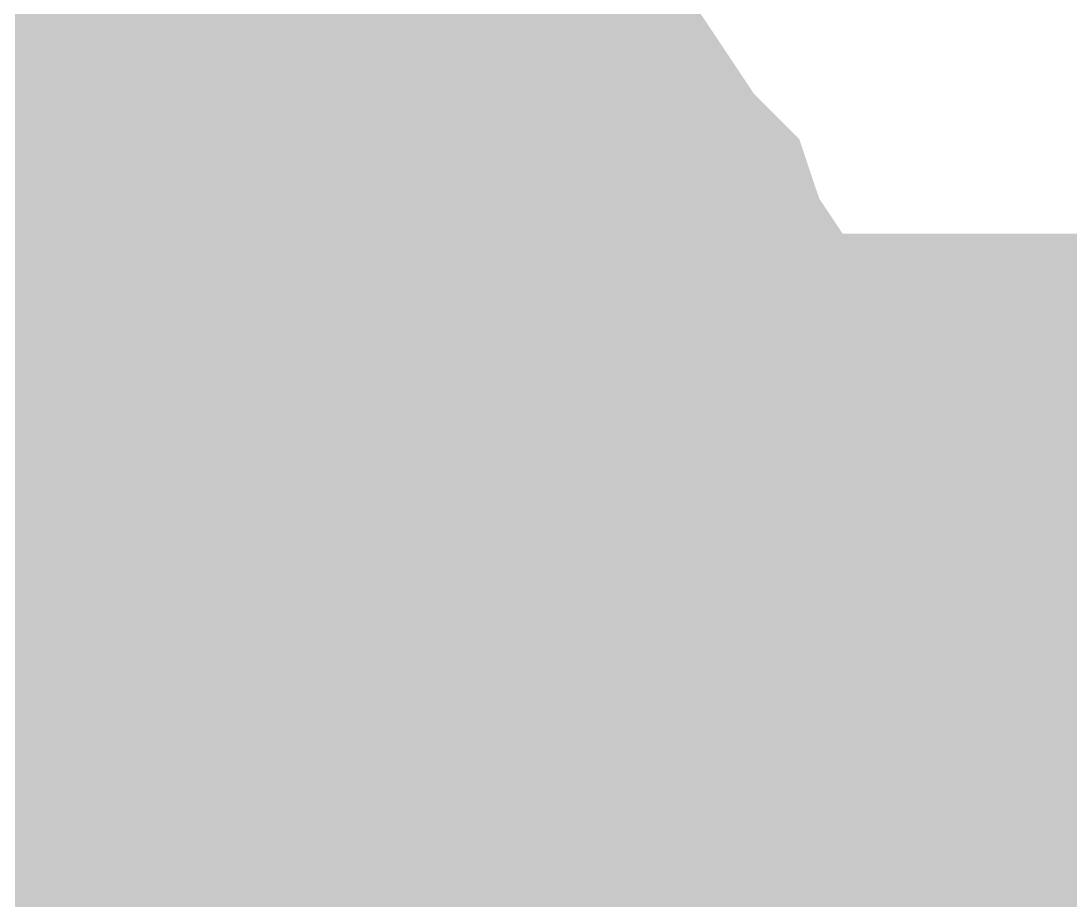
# Model space of a CAD drawing. Header units: inches. Extents: x 0 to 841, y 0 to 594.
# Drawn here: x 132.693 to 133.55, y 557.324 to 558.041 of the extents above; entities that cross this region are included whole.
import ezdxf

# ---------------------------------------------------------------- set-up
doc = ezdxf.new("R2010")
doc.units = ezdxf.units.IN
doc.layers.add('Sheet', color=255, linetype='Continuous')

msp = doc.modelspace()

# ---------------------------------------------------------------- linework, layer by layer
at = {"layer": 'Sheet'}
for points in [[(132.81548, 558.20009, 0.29972, 0.29972, 0), (132.84916, 558.17763, 0.29972, 0.29972, 0), (132.88285, 558.1664, 0.29972, 0.29972, 0), (132.91654, 558.14394, 0.29972, 0.29972, 0), (132.95022, 558.13271, 0.29972, 0.29972, 0), (132.97268, 558.11025, 0.29972, 0.29972, 0), (133.00637, 558.0878, 0.29972, 0.29972, 0), (133.04006, 558.05411, 0.29972, 0.29972, 0), (133.06251, 558.03165, 0.29972, 0.29972, 0), (133.08497, 558.00919, 0.29972, 0.29972, 0), (133.10743, 557.9755, 0.29972, 0.29972, 0), (133.12989, 557.95304, 0.29972, 0.29972, 0), (133.15234, 557.91935, 0.29972, 0.29972, 0), (133.1748, 557.88566, 0.29972, 0.29972, 0), (133.19726, 557.8632, 0.29972, 0.29972, 0), (133.20849, 557.82952, 0.29972, 0.29972, 0), (133.23095, 557.79583, 0.29972, 0.29972, 0), (133.24218, 557.76214, 0.29972, 0.29972, 0), (133.2534, 557.71722, 0.29972, 0.29972, 0), (133.26463, 557.68353, 0.29972, 0.29972, 0), (133.27586, 557.64984, 0.29972, 0.29972, 0), (133.27586, 557.60492, 0.29972, 0.29972, 0), (133.28709, 557.57123, 0.29972, 0.29972, 0), (133.28709, 557.53755, 0.29972, 0.29972, 0), (133.28709, 557.49263, 0.29972, 0.29972, 0)], [(132.81548, 558.20009, 0.29972, 0.29972, 0), (132.84916, 558.17763, 0.29972, 0.29972, 0), (132.88285, 558.1664, 0.29972, 0.29972, 0), (132.91654, 558.14394, 0.29972, 0.29972, 0), (132.95022, 558.13271, 0.29972, 0.29972, 0), (132.97268, 558.11025, 0.29972, 0.29972, 0), (133.00637, 558.0878, 0.29972, 0.29972, 0), (133.04006, 558.05411, 0.29972, 0.29972, 0), (133.06251, 558.03165, 0.29972, 0.29972, 0), (133.08497, 558.00919, 0.29972, 0.29972, 0), (133.10743, 557.9755, 0.29972, 0.29972, 0), (133.12989, 557.95304, 0.29972, 0.29972, 0), (133.15234, 557.91935, 0.29972, 0.29972, 0), (133.1748, 557.88566, 0.29972, 0.29972, 0), (133.19726, 557.8632, 0.29972, 0.29972, 0), (133.20849, 557.82952, 0.29972, 0.29972, 0), (133.23095, 557.79583, 0.29972, 0.29972, 0), (133.24218, 557.76214, 0.29972, 0.29972, 0), (133.2534, 557.71722, 0.29972, 0.29972, 0), (133.26463, 557.68353, 0.29972, 0.29972, 0), (133.27586, 557.64984, 0.29972, 0.29972, 0), (133.27586, 557.60492, 0.29972, 0.29972, 0), (133.28709, 557.57123, 0.29972, 0.29972, 0), (133.28709, 557.53755, 0.29972, 0.29972, 0), (133.28709, 557.49263, 0.29972, 0.29972, 0)], [(132.81548, 558.20009, 0.29972, 0.29972, 0), (132.84916, 558.17763, 0.29972, 0.29972, 0), (132.88285, 558.1664, 0.29972, 0.29972, 0), (132.91654, 558.14394, 0.29972, 0.29972, 0), (132.95022, 558.13271, 0.29972, 0.29972, 0), (132.97268, 558.11025, 0.29972, 0.29972, 0), (133.00637, 558.0878, 0.29972, 0.29972, 0), (133.04006, 558.05411, 0.29972, 0.29972, 0), (133.06251, 558.03165, 0.29972, 0.29972, 0), (133.08497, 558.00919, 0.29972, 0.29972, 0), (133.10743, 557.9755, 0.29972, 0.29972, 0), (133.12989, 557.95304, 0.29972, 0.29972, 0), (133.15234, 557.91935, 0.29972, 0.29972, 0), (133.1748, 557.88566, 0.29972, 0.29972, 0), (133.19726, 557.8632, 0.29972, 0.29972, 0), (133.20849, 557.82952, 0.29972, 0.29972, 0), (133.23095, 557.79583, 0.29972, 0.29972, 0), (133.24218, 557.76214, 0.29972, 0.29972, 0), (133.2534, 557.71722, 0.29972, 0.29972, 0), (133.26463, 557.68353, 0.29972, 0.29972, 0), (133.27586, 557.64984, 0.29972, 0.29972, 0), (133.27586, 557.60492, 0.29972, 0.29972, 0), (133.28709, 557.57123, 0.29972, 0.29972, 0), (133.28709, 557.53755, 0.29972, 0.29972, 0), (133.28709, 557.49263, 0.29972, 0.29972, 0)], [(132.81548, 558.20009, 0.29972, 0.29972, 0), (132.84916, 558.17763, 0.29972, 0.29972, 0), (132.88285, 558.1664, 0.29972, 0.29972, 0), (132.91654, 558.14394, 0.29972, 0.29972, 0), (132.95022, 558.13271, 0.29972, 0.29972, 0), (132.97268, 558.11025, 0.29972, 0.29972, 0), (133.00637, 558.0878, 0.29972, 0.29972, 0), (133.04006, 558.05411, 0.29972, 0.29972, 0), (133.06251, 558.03165, 0.29972, 0.29972, 0), (133.08497, 558.00919, 0.29972, 0.29972, 0), (133.10743, 557.9755, 0.29972, 0.29972, 0), (133.12989, 557.95304, 0.29972, 0.29972, 0), (133.15234, 557.91935, 0.29972, 0.29972, 0), (133.1748, 557.88566, 0.29972, 0.29972, 0), (133.19726, 557.8632, 0.29972, 0.29972, 0), (133.20849, 557.82952, 0.29972, 0.29972, 0), (133.23095, 557.79583, 0.29972, 0.29972, 0), (133.24218, 557.76214, 0.29972, 0.29972, 0), (133.2534, 557.71722, 0.29972, 0.29972, 0), (133.26463, 557.68353, 0.29972, 0.29972, 0), (133.27586, 557.64984, 0.29972, 0.29972, 0), (133.27586, 557.60492, 0.29972, 0.29972, 0), (133.28709, 557.57123, 0.29972, 0.29972, 0), (133.28709, 557.53755, 0.29972, 0.29972, 0), (133.28709, 557.49263, 0.29972, 0.29972, 0)], [(132.97268, 558.11025, 0.09906, 0.09906, 0), (133.00637, 558.0878, 0.09906, 0.09906, 0), (133.04006, 558.05411, 0.09906, 0.09906, 0), (133.06251, 558.03165, 0.09906, 0.09906, 0), (133.08497, 558.00919, 0.09906, 0.09906, 0), (133.10743, 557.9755, 0.09906, 0.09906, 0), (133.12989, 557.95304, 0.09906, 0.09906, 0), (133.15234, 557.91935, 0.09906, 0.09906, 0), (133.1748, 557.88566, 0.09906, 0.09906, 0), (133.19726, 557.8632, 0.09906, 0.09906, 0), (133.20849, 557.82952, 0.09906, 0.09906, 0), (133.23095, 557.79583, 0.09906, 0.09906, 0), (133.24218, 557.76214, 0.09906, 0.09906, 0), (133.2534, 557.71722, 0.09906, 0.09906, 0), (133.26463, 557.68353, 0.09906, 0.09906, 0), (133.27586, 557.64984, 0.09906, 0.09906, 0), (133.27586, 557.60492, 0.09906, 0.09906, 0), (133.28709, 557.57123, 0.09906, 0.09906, 0), (133.28709, 557.53755, 0.09906, 0.09906, 0), (133.28709, 557.49263, 0.09906, 0.09906, 0)], [(132.97268, 558.11025, 0.09906, 0.09906, 0), (133.00637, 558.0878, 0.09906, 0.09906, 0), (133.04006, 558.05411, 0.09906, 0.09906, 0), (133.06251, 558.03165, 0.09906, 0.09906, 0), (133.08497, 558.00919, 0.09906, 0.09906, 0), (133.10743, 557.9755, 0.09906, 0.09906, 0), (133.12989, 557.95304, 0.09906, 0.09906, 0), (133.15234, 557.91935, 0.09906, 0.09906, 0), (133.1748, 557.88566, 0.09906, 0.09906, 0), (133.19726, 557.8632, 0.09906, 0.09906, 0), (133.20849, 557.82952, 0.09906, 0.09906, 0), (133.23095, 557.79583, 0.09906, 0.09906, 0), (133.24218, 557.76214, 0.09906, 0.09906, 0), (133.2534, 557.71722, 0.09906, 0.09906, 0), (133.26463, 557.68353, 0.09906, 0.09906, 0), (133.27586, 557.64984, 0.09906, 0.09906, 0), (133.27586, 557.60492, 0.09906, 0.09906, 0), (133.28709, 557.57123, 0.09906, 0.09906, 0), (133.28709, 557.53755, 0.09906, 0.09906, 0), (133.28709, 557.49263, 0.09906, 0.09906, 0)], [(132.97268, 558.11025, 0.09906, 0.09906, 0), (133.00637, 558.0878, 0.09906, 0.09906, 0), (133.04006, 558.05411, 0.09906, 0.09906, 0), (133.06251, 558.03165, 0.09906, 0.09906, 0), (133.08497, 558.00919, 0.09906, 0.09906, 0), (133.10743, 557.9755, 0.09906, 0.09906, 0), (133.12989, 557.95304, 0.09906, 0.09906, 0), (133.15234, 557.91935, 0.09906, 0.09906, 0), (133.1748, 557.88566, 0.09906, 0.09906, 0), (133.19726, 557.8632, 0.09906, 0.09906, 0), (133.20849, 557.82952, 0.09906, 0.09906, 0), (133.23095, 557.79583, 0.09906, 0.09906, 0), (133.24218, 557.76214, 0.09906, 0.09906, 0), (133.2534, 557.71722, 0.09906, 0.09906, 0), (133.26463, 557.68353, 0.09906, 0.09906, 0), (133.27586, 557.64984, 0.09906, 0.09906, 0), (133.27586, 557.60492, 0.09906, 0.09906, 0), (133.28709, 557.57123, 0.09906, 0.09906, 0), (133.28709, 557.53755, 0.09906, 0.09906, 0), (133.28709, 557.49263, 0.09906, 0.09906, 0)], [(132.97268, 558.11025, 0.09906, 0.09906, 0), (133.00637, 558.0878, 0.09906, 0.09906, 0), (133.04006, 558.05411, 0.09906, 0.09906, 0), (133.06251, 558.03165, 0.09906, 0.09906, 0), (133.08497, 558.00919, 0.09906, 0.09906, 0), (133.10743, 557.9755, 0.09906, 0.09906, 0), (133.12989, 557.95304, 0.09906, 0.09906, 0), (133.15234, 557.91935, 0.09906, 0.09906, 0), (133.1748, 557.88566, 0.09906, 0.09906, 0), (133.19726, 557.8632, 0.09906, 0.09906, 0), (133.20849, 557.82952, 0.09906, 0.09906, 0), (133.23095, 557.79583, 0.09906, 0.09906, 0), (133.24218, 557.76214, 0.09906, 0.09906, 0), (133.2534, 557.71722, 0.09906, 0.09906, 0), (133.26463, 557.68353, 0.09906, 0.09906, 0), (133.27586, 557.64984, 0.09906, 0.09906, 0), (133.27586, 557.60492, 0.09906, 0.09906, 0), (133.28709, 557.57123, 0.09906, 0.09906, 0), (133.28709, 557.53755, 0.09906, 0.09906, 0), (133.28709, 557.49263, 0.09906, 0.09906, 0)], [(132.52353, 557.99796, 0.29972, 0.29972, 0), (132.54598, 557.99796, 0.29972, 0.29972, 0), (132.57967, 557.99796, 0.29972, 0.29972, 0), (132.60213, 557.98673, 0.29972, 0.29972, 0), (132.62459, 557.98673, 0.29972, 0.29972, 0), (132.64704, 557.98673, 0.29972, 0.29972, 0), (132.6695, 557.9755, 0.29972, 0.29972, 0), (132.70319, 557.96427, 0.29972, 0.29972, 0), (132.72565, 557.95304, 0.29972, 0.29972, 0), (132.7481, 557.95304, 0.29972, 0.29972, 0), (132.77056, 557.94181, 0.29972, 0.29972, 0), (132.78179, 557.93058, 0.29972, 0.29972, 0), (132.80425, 557.90812, 0.29972, 0.29972, 0), (132.82671, 557.89689, 0.29972, 0.29972, 0), (132.84916, 557.88566, 0.29972, 0.29972, 0), (132.86039, 557.8632, 0.29972, 0.29972, 0), (132.88285, 557.85197, 0.29972, 0.29972, 0), (132.89408, 557.82952, 0.29972, 0.29972, 0), (132.91654, 557.81829, 0.29972, 0.29972, 0), (132.92777, 557.79583, 0.29972, 0.29972, 0), (132.939, 557.77337, 0.29972, 0.29972, 0), (132.96145, 557.75091, 0.29972, 0.29972, 0), (132.97268, 557.73968, 0.29972, 0.29972, 0), (132.98391, 557.71722, 0.29972, 0.29972, 0), (132.98391, 557.69476, 0.29972, 0.29972, 0), (132.99514, 557.6723, 0.29972, 0.29972, 0), (133.00637, 557.63861, 0.29972, 0.29972, 0), (133.0176, 557.61615, 0.29972, 0.29972, 0), (133.0176, 557.59369, 0.29972, 0.29972, 0), (133.0176, 557.57123, 0.29972, 0.29972, 0), (133.02883, 557.54878, 0.29972, 0.29972, 0), (133.02883, 557.51509, 0.29972, 0.29972, 0), (133.02883, 557.49263, 0.29972, 0.29972, 0)], [(132.52353, 557.99796, 0.29972, 0.29972, 0), (132.54598, 557.99796, 0.29972, 0.29972, 0), (132.57967, 557.99796, 0.29972, 0.29972, 0), (132.60213, 557.98673, 0.29972, 0.29972, 0), (132.62459, 557.98673, 0.29972, 0.29972, 0), (132.64704, 557.98673, 0.29972, 0.29972, 0), (132.6695, 557.9755, 0.29972, 0.29972, 0), (132.70319, 557.96427, 0.29972, 0.29972, 0), (132.72565, 557.95304, 0.29972, 0.29972, 0), (132.7481, 557.95304, 0.29972, 0.29972, 0), (132.77056, 557.94181, 0.29972, 0.29972, 0), (132.78179, 557.93058, 0.29972, 0.29972, 0), (132.80425, 557.90812, 0.29972, 0.29972, 0), (132.82671, 557.89689, 0.29972, 0.29972, 0), (132.84916, 557.88566, 0.29972, 0.29972, 0), (132.86039, 557.8632, 0.29972, 0.29972, 0), (132.88285, 557.85197, 0.29972, 0.29972, 0), (132.89408, 557.82952, 0.29972, 0.29972, 0), (132.91654, 557.81829, 0.29972, 0.29972, 0), (132.92777, 557.79583, 0.29972, 0.29972, 0), (132.939, 557.77337, 0.29972, 0.29972, 0), (132.96145, 557.75091, 0.29972, 0.29972, 0), (132.97268, 557.73968, 0.29972, 0.29972, 0), (132.98391, 557.71722, 0.29972, 0.29972, 0), (132.98391, 557.69476, 0.29972, 0.29972, 0), (132.99514, 557.6723, 0.29972, 0.29972, 0), (133.00637, 557.63861, 0.29972, 0.29972, 0), (133.0176, 557.61615, 0.29972, 0.29972, 0), (133.0176, 557.59369, 0.29972, 0.29972, 0), (133.0176, 557.57123, 0.29972, 0.29972, 0), (133.02883, 557.54878, 0.29972, 0.29972, 0), (133.02883, 557.51509, 0.29972, 0.29972, 0), (133.02883, 557.49263, 0.29972, 0.29972, 0)], [(132.52353, 557.99796, 0.29972, 0.29972, 0), (132.54598, 557.99796, 0.29972, 0.29972, 0), (132.57967, 557.99796, 0.29972, 0.29972, 0), (132.60213, 557.98673, 0.29972, 0.29972, 0), (132.62459, 557.98673, 0.29972, 0.29972, 0), (132.64704, 557.98673, 0.29972, 0.29972, 0), (132.6695, 557.9755, 0.29972, 0.29972, 0), (132.70319, 557.96427, 0.29972, 0.29972, 0), (132.72565, 557.95304, 0.29972, 0.29972, 0), (132.7481, 557.95304, 0.29972, 0.29972, 0), (132.77056, 557.94181, 0.29972, 0.29972, 0), (132.78179, 557.93058, 0.29972, 0.29972, 0), (132.80425, 557.90812, 0.29972, 0.29972, 0), (132.82671, 557.89689, 0.29972, 0.29972, 0), (132.84916, 557.88566, 0.29972, 0.29972, 0), (132.86039, 557.8632, 0.29972, 0.29972, 0), (132.88285, 557.85197, 0.29972, 0.29972, 0), (132.89408, 557.82952, 0.29972, 0.29972, 0), (132.91654, 557.81829, 0.29972, 0.29972, 0), (132.92777, 557.79583, 0.29972, 0.29972, 0), (132.939, 557.77337, 0.29972, 0.29972, 0), (132.96145, 557.75091, 0.29972, 0.29972, 0), (132.97268, 557.73968, 0.29972, 0.29972, 0), (132.98391, 557.71722, 0.29972, 0.29972, 0), (132.98391, 557.69476, 0.29972, 0.29972, 0), (132.99514, 557.6723, 0.29972, 0.29972, 0), (133.00637, 557.63861, 0.29972, 0.29972, 0), (133.0176, 557.61615, 0.29972, 0.29972, 0), (133.0176, 557.59369, 0.29972, 0.29972, 0), (133.0176, 557.57123, 0.29972, 0.29972, 0), (133.02883, 557.54878, 0.29972, 0.29972, 0), (133.02883, 557.51509, 0.29972, 0.29972, 0), (133.02883, 557.49263, 0.29972, 0.29972, 0)], [(132.62459, 557.98673, 0.09906, 0.09906, 0), (132.64704, 557.98673, 0.09906, 0.09906, 0), (132.6695, 557.9755, 0.09906, 0.09906, 0), (132.70319, 557.96427, 0.09906, 0.09906, 0), (132.72565, 557.95304, 0.09906, 0.09906, 0), (132.7481, 557.95304, 0.09906, 0.09906, 0), (132.77056, 557.94181, 0.09906, 0.09906, 0), (132.78179, 557.93058, 0.09906, 0.09906, 0), (132.80425, 557.90812, 0.09906, 0.09906, 0), (132.82671, 557.89689, 0.09906, 0.09906, 0), (132.84916, 557.88566, 0.09906, 0.09906, 0), (132.86039, 557.8632, 0.09906, 0.09906, 0), (132.88285, 557.85197, 0.09906, 0.09906, 0), (132.89408, 557.82952, 0.09906, 0.09906, 0), (132.91654, 557.81829, 0.09906, 0.09906, 0), (132.92777, 557.79583, 0.09906, 0.09906, 0), (132.939, 557.77337, 0.09906, 0.09906, 0), (132.96145, 557.75091, 0.09906, 0.09906, 0), (132.97268, 557.73968, 0.09906, 0.09906, 0), (132.98391, 557.71722, 0.09906, 0.09906, 0), (132.98391, 557.69476, 0.09906, 0.09906, 0), (132.99514, 557.6723, 0.09906, 0.09906, 0), (133.00637, 557.63861, 0.09906, 0.09906, 0), (133.0176, 557.61615, 0.09906, 0.09906, 0), (133.0176, 557.59369, 0.09906, 0.09906, 0), (133.0176, 557.57123, 0.09906, 0.09906, 0), (133.02883, 557.54878, 0.09906, 0.09906, 0), (133.02883, 557.51509, 0.09906, 0.09906, 0), (133.02883, 557.49263, 0.09906, 0.09906, 0)], [(132.62459, 557.98673, 0.09906, 0.09906, 0), (132.64704, 557.98673, 0.09906, 0.09906, 0), (132.6695, 557.9755, 0.09906, 0.09906, 0), (132.70319, 557.96427, 0.09906, 0.09906, 0), (132.72565, 557.95304, 0.09906, 0.09906, 0), (132.7481, 557.95304, 0.09906, 0.09906, 0), (132.77056, 557.94181, 0.09906, 0.09906, 0), (132.78179, 557.93058, 0.09906, 0.09906, 0), (132.80425, 557.90812, 0.09906, 0.09906, 0), (132.82671, 557.89689, 0.09906, 0.09906, 0), (132.84916, 557.88566, 0.09906, 0.09906, 0), (132.86039, 557.8632, 0.09906, 0.09906, 0), (132.88285, 557.85197, 0.09906, 0.09906, 0), (132.89408, 557.82952, 0.09906, 0.09906, 0), (132.91654, 557.81829, 0.09906, 0.09906, 0), (132.92777, 557.79583, 0.09906, 0.09906, 0), (132.939, 557.77337, 0.09906, 0.09906, 0), (132.96145, 557.75091, 0.09906, 0.09906, 0), (132.97268, 557.73968, 0.09906, 0.09906, 0), (132.98391, 557.71722, 0.09906, 0.09906, 0), (132.98391, 557.69476, 0.09906, 0.09906, 0), (132.99514, 557.6723, 0.09906, 0.09906, 0), (133.00637, 557.63861, 0.09906, 0.09906, 0), (133.0176, 557.61615, 0.09906, 0.09906, 0), (133.0176, 557.59369, 0.09906, 0.09906, 0), (133.0176, 557.57123, 0.09906, 0.09906, 0), (133.02883, 557.54878, 0.09906, 0.09906, 0), (133.02883, 557.51509, 0.09906, 0.09906, 0), (133.02883, 557.49263, 0.09906, 0.09906, 0)], [(132.62459, 557.98673, 0.09906, 0.09906, 0), (132.64704, 557.98673, 0.09906, 0.09906, 0), (132.6695, 557.9755, 0.09906, 0.09906, 0), (132.70319, 557.96427, 0.09906, 0.09906, 0), (132.72565, 557.95304, 0.09906, 0.09906, 0), (132.7481, 557.95304, 0.09906, 0.09906, 0), (132.77056, 557.94181, 0.09906, 0.09906, 0), (132.78179, 557.93058, 0.09906, 0.09906, 0), (132.80425, 557.90812, 0.09906, 0.09906, 0), (132.82671, 557.89689, 0.09906, 0.09906, 0), (132.84916, 557.88566, 0.09906, 0.09906, 0), (132.86039, 557.8632, 0.09906, 0.09906, 0), (132.88285, 557.85197, 0.09906, 0.09906, 0), (132.89408, 557.82952, 0.09906, 0.09906, 0), (132.91654, 557.81829, 0.09906, 0.09906, 0), (132.92777, 557.79583, 0.09906, 0.09906, 0), (132.939, 557.77337, 0.09906, 0.09906, 0), (132.96145, 557.75091, 0.09906, 0.09906, 0), (132.97268, 557.73968, 0.09906, 0.09906, 0), (132.98391, 557.71722, 0.09906, 0.09906, 0), (132.98391, 557.69476, 0.09906, 0.09906, 0), (132.99514, 557.6723, 0.09906, 0.09906, 0), (133.00637, 557.63861, 0.09906, 0.09906, 0), (133.0176, 557.61615, 0.09906, 0.09906, 0), (133.0176, 557.59369, 0.09906, 0.09906, 0), (133.0176, 557.57123, 0.09906, 0.09906, 0), (133.02883, 557.54878, 0.09906, 0.09906, 0), (133.02883, 557.51509, 0.09906, 0.09906, 0), (133.02883, 557.49263, 0.09906, 0.09906, 0)], [(125.02262, 554.99966, 0.7493, 0.7493, 0), (125.02262, 557.49263, 0.7493, 0.7493, 0), (132.52353, 557.49263, 0.7493, 0.7493, 0)], [(132.52353, 557.49263, 0.7493, 0.7493, 0), (132.52353, 551.99013, 0.7493, 0.7493, 0)], [(132.52353, 557.49263, 0.7493, 0.7493, 0), (167.52402, 557.49263, 0.7493, 0.7493, 0)], [(133.02883, 557.49263, 0.29972, 0.29972, 0), (133.02883, 557.47017, 0.29972, 0.29972, 0), (133.02883, 557.43648, 0.29972, 0.29972, 0), (133.0176, 557.41402, 0.29972, 0.29972, 0), (133.0176, 557.39156, 0.29972, 0.29972, 0), (133.0176, 557.3691, 0.29972, 0.29972, 0), (133.00637, 557.34664, 0.29972, 0.29972, 0), (132.99514, 557.31295, 0.29972, 0.29972, 0), (132.98391, 557.2905, 0.29972, 0.29972, 0), (132.98391, 557.26804, 0.29972, 0.29972, 0), (132.97268, 557.24558, 0.29972, 0.29972, 0), (132.96145, 557.23435, 0.29972, 0.29972, 0), (132.939, 557.21189, 0.29972, 0.29972, 0), (132.92777, 557.18943, 0.29972, 0.29972, 0), (132.91654, 557.16697, 0.29972, 0.29972, 0)], [(133.02883, 557.49263, 0.29972, 0.29972, 0), (133.02883, 557.47017, 0.29972, 0.29972, 0), (133.02883, 557.43648, 0.29972, 0.29972, 0), (133.0176, 557.41402, 0.29972, 0.29972, 0), (133.0176, 557.39156, 0.29972, 0.29972, 0), (133.0176, 557.3691, 0.29972, 0.29972, 0), (133.00637, 557.34664, 0.29972, 0.29972, 0), (132.99514, 557.31295, 0.29972, 0.29972, 0), (132.98391, 557.2905, 0.29972, 0.29972, 0), (132.98391, 557.26804, 0.29972, 0.29972, 0), (132.97268, 557.24558, 0.29972, 0.29972, 0), (132.96145, 557.23435, 0.29972, 0.29972, 0), (132.939, 557.21189, 0.29972, 0.29972, 0), (132.92777, 557.18943, 0.29972, 0.29972, 0), (132.91654, 557.16697, 0.29972, 0.29972, 0)], [(133.02883, 557.49263, 0.29972, 0.29972, 0), (133.02883, 557.47017, 0.29972, 0.29972, 0), (133.02883, 557.43648, 0.29972, 0.29972, 0), (133.0176, 557.41402, 0.29972, 0.29972, 0), (133.0176, 557.39156, 0.29972, 0.29972, 0), (133.0176, 557.3691, 0.29972, 0.29972, 0), (133.00637, 557.34664, 0.29972, 0.29972, 0), (132.99514, 557.31295, 0.29972, 0.29972, 0), (132.98391, 557.2905, 0.29972, 0.29972, 0), (132.98391, 557.26804, 0.29972, 0.29972, 0), (132.97268, 557.24558, 0.29972, 0.29972, 0), (132.96145, 557.23435, 0.29972, 0.29972, 0), (132.939, 557.21189, 0.29972, 0.29972, 0), (132.92777, 557.18943, 0.29972, 0.29972, 0), (132.91654, 557.16697, 0.29972, 0.29972, 0)], [(133.02883, 557.49263, 0.29972, 0.29972, 0), (133.02883, 557.49263, 0.29972, 0.29972, 0), (133.02883, 557.49263, 0.29972, 0.29972, 0), (133.02883, 557.49263, 0.29972, 0.29972, 0), (133.02883, 557.49263, 0.29972, 0.29972, 0), (133.02883, 557.49263, 0.29972, 0.29972, 0), (133.02883, 557.49263, 0.29972, 0.29972, 0), (133.02883, 557.49263, 0.29972, 0.29972, 0), (133.02883, 557.49263, 0.29972, 0.29972, 0), (133.02883, 557.49263, 0.29972, 0.29972, 0), (133.02883, 557.49263, 0.29972, 0.29972, 0), (133.02883, 557.49263, 0.29972, 0.29972, 0), (133.02883, 557.49263, 0.29972, 0.29972, 0), (133.02883, 557.49263, 0.29972, 0.29972, 0), (133.02883, 557.49263, 0.29972, 0.29972, 0), (133.02883, 557.49263, 0.29972, 0.29972, 0), (133.02883, 557.49263, 0.29972, 0.29972, 0), (133.02883, 557.49263, 0.29972, 0.29972, 0), (133.02883, 557.49263, 0.29972, 0.29972, 0), (133.02883, 557.49263, 0.29972, 0.29972, 0), (133.02883, 557.49263, 0.29972, 0.29972, 0), (133.02883, 557.49263, 0.29972, 0.29972, 0), (133.02883, 557.49263, 0.29972, 0.29972, 0), (133.02883, 557.49263, 0.29972, 0.29972, 0), (133.02883, 557.49263, 0.29972, 0.29972, 0), (133.02883, 557.49263, 0.29972, 0.29972, 0), (133.02883, 557.49263, 0.29972, 0.29972, 0), (133.02883, 557.49263, 0.29972, 0.29972, 0), (133.02883, 557.49263, 0.29972, 0.29972, 0), (133.02883, 557.49263, 0.29972, 0.29972, 0), (133.02883, 557.49263, 0.29972, 0.29972, 0), (133.02883, 557.49263, 0.29972, 0.29972, 0), (133.02883, 557.49263, 0.29972, 0.29972, 0)], [(133.02883, 557.49263, 0.29972, 0.29972, 0), (133.02883, 557.49263, 0.29972, 0.29972, 0)], [(133.02883, 557.49263, 0.29972, 0.29972, 0), (133.02883, 557.49263, 0.29972, 0.29972, 0), (133.02883, 557.49263, 0.29972, 0.29972, 0), (133.02883, 557.49263, 0.29972, 0.29972, 0), (133.02883, 557.49263, 0.29972, 0.29972, 0), (133.02883, 557.49263, 0.29972, 0.29972, 0), (133.02883, 557.49263, 0.29972, 0.29972, 0), (133.02883, 557.49263, 0.29972, 0.29972, 0), (133.02883, 557.49263, 0.29972, 0.29972, 0), (133.02883, 557.49263, 0.29972, 0.29972, 0), (133.02883, 557.49263, 0.29972, 0.29972, 0), (133.02883, 557.49263, 0.29972, 0.29972, 0), (133.02883, 557.49263, 0.29972, 0.29972, 0), (133.02883, 557.49263, 0.29972, 0.29972, 0), (133.02883, 557.49263, 0.29972, 0.29972, 0), (133.02883, 557.49263, 0.29972, 0.29972, 0), (133.02883, 557.49263, 0.29972, 0.29972, 0), (133.02883, 557.49263, 0.29972, 0.29972, 0), (133.02883, 557.49263, 0.29972, 0.29972, 0), (133.02883, 557.49263, 0.29972, 0.29972, 0), (133.02883, 557.49263, 0.29972, 0.29972, 0), (133.02883, 557.49263, 0.29972, 0.29972, 0), (133.02883, 557.49263, 0.29972, 0.29972, 0), (133.02883, 557.49263, 0.29972, 0.29972, 0), (133.02883, 557.49263, 0.29972, 0.29972, 0), (133.02883, 557.49263, 0.29972, 0.29972, 0), (133.02883, 557.49263, 0.29972, 0.29972, 0), (133.02883, 557.49263, 0.29972, 0.29972, 0), (133.02883, 557.49263, 0.29972, 0.29972, 0), (133.02883, 557.49263, 0.29972, 0.29972, 0), (133.02883, 557.49263, 0.29972, 0.29972, 0), (133.02883, 557.49263, 0.29972, 0.29972, 0), (133.02883, 557.49263, 0.29972, 0.29972, 0)], [(133.02883, 557.49263, 0.29972, 0.29972, 0), (133.02883, 557.49263, 0.29972, 0.29972, 0)], [(133.02883, 557.49263, 0.29972, 0.29972, 0), (133.02883, 557.49263, 0.29972, 0.29972, 0), (133.02883, 557.49263, 0.29972, 0.29972, 0), (133.02883, 557.49263, 0.29972, 0.29972, 0), (133.02883, 557.49263, 0.29972, 0.29972, 0), (133.02883, 557.49263, 0.29972, 0.29972, 0), (133.02883, 557.49263, 0.29972, 0.29972, 0), (133.02883, 557.49263, 0.29972, 0.29972, 0), (133.02883, 557.49263, 0.29972, 0.29972, 0), (133.02883, 557.49263, 0.29972, 0.29972, 0), (133.02883, 557.49263, 0.29972, 0.29972, 0), (133.02883, 557.49263, 0.29972, 0.29972, 0), (133.02883, 557.49263, 0.29972, 0.29972, 0), (133.02883, 557.49263, 0.29972, 0.29972, 0), (133.02883, 557.49263, 0.29972, 0.29972, 0), (133.02883, 557.49263, 0.29972, 0.29972, 0), (133.02883, 557.49263, 0.29972, 0.29972, 0), (133.02883, 557.49263, 0.29972, 0.29972, 0), (133.02883, 557.49263, 0.29972, 0.29972, 0), (133.02883, 557.49263, 0.29972, 0.29972, 0), (133.02883, 557.49263, 0.29972, 0.29972, 0), (133.02883, 557.49263, 0.29972, 0.29972, 0), (133.02883, 557.49263, 0.29972, 0.29972, 0), (133.02883, 557.49263, 0.29972, 0.29972, 0), (133.02883, 557.49263, 0.29972, 0.29972, 0), (133.02883, 557.49263, 0.29972, 0.29972, 0), (133.02883, 557.49263, 0.29972, 0.29972, 0), (133.02883, 557.49263, 0.29972, 0.29972, 0), (133.02883, 557.49263, 0.29972, 0.29972, 0), (133.02883, 557.49263, 0.29972, 0.29972, 0), (133.02883, 557.49263, 0.29972, 0.29972, 0), (133.02883, 557.49263, 0.29972, 0.29972, 0), (133.02883, 557.49263, 0.29972, 0.29972, 0)], [(133.02883, 557.49263, 0.29972, 0.29972, 0), (133.02883, 557.49263, 0.29972, 0.29972, 0)], [(133.28709, 557.49263, 0.29972, 0.29972, 0), (133.28709, 557.45894, 0.29972, 0.29972, 0), (133.28709, 557.41402, 0.29972, 0.29972, 0), (133.27586, 557.38033, 0.29972, 0.29972, 0), (133.27586, 557.33541, 0.29972, 0.29972, 0), (133.26463, 557.30172, 0.29972, 0.29972, 0), (133.2534, 557.26804, 0.29972, 0.29972, 0), (133.24218, 557.23435, 0.29972, 0.29972, 0), (133.23095, 557.20066, 0.29972, 0.29972, 0), (133.20849, 557.16697, 0.29972, 0.29972, 0)], [(133.28709, 557.49263, 0.29972, 0.29972, 0), (133.28709, 557.45894, 0.29972, 0.29972, 0), (133.28709, 557.41402, 0.29972, 0.29972, 0), (133.27586, 557.38033, 0.29972, 0.29972, 0), (133.27586, 557.33541, 0.29972, 0.29972, 0), (133.26463, 557.30172, 0.29972, 0.29972, 0), (133.2534, 557.26804, 0.29972, 0.29972, 0), (133.24218, 557.23435, 0.29972, 0.29972, 0), (133.23095, 557.20066, 0.29972, 0.29972, 0), (133.20849, 557.16697, 0.29972, 0.29972, 0)], [(133.28709, 557.49263, 0.29972, 0.29972, 0), (133.28709, 557.45894, 0.29972, 0.29972, 0), (133.28709, 557.41402, 0.29972, 0.29972, 0), (133.27586, 557.38033, 0.29972, 0.29972, 0), (133.27586, 557.33541, 0.29972, 0.29972, 0), (133.26463, 557.30172, 0.29972, 0.29972, 0), (133.2534, 557.26804, 0.29972, 0.29972, 0), (133.24218, 557.23435, 0.29972, 0.29972, 0), (133.23095, 557.20066, 0.29972, 0.29972, 0), (133.20849, 557.16697, 0.29972, 0.29972, 0)], [(133.28709, 557.49263, 0.29972, 0.29972, 0), (133.28709, 557.45894, 0.29972, 0.29972, 0), (133.28709, 557.41402, 0.29972, 0.29972, 0), (133.27586, 557.38033, 0.29972, 0.29972, 0), (133.27586, 557.33541, 0.29972, 0.29972, 0), (133.26463, 557.30172, 0.29972, 0.29972, 0), (133.2534, 557.26804, 0.29972, 0.29972, 0), (133.24218, 557.23435, 0.29972, 0.29972, 0), (133.23095, 557.20066, 0.29972, 0.29972, 0), (133.20849, 557.16697, 0.29972, 0.29972, 0)], [(133.28709, 557.49263, 0.29972, 0.29972, 0), (133.28709, 557.49263, 0.29972, 0.29972, 0), (133.28709, 557.49263, 0.29972, 0.29972, 0), (133.28709, 557.49263, 0.29972, 0.29972, 0), (133.28709, 557.49263, 0.29972, 0.29972, 0), (133.28709, 557.49263, 0.29972, 0.29972, 0), (133.28709, 557.49263, 0.29972, 0.29972, 0), (133.28709, 557.49263, 0.29972, 0.29972, 0), (133.28709, 557.49263, 0.29972, 0.29972, 0), (133.28709, 557.49263, 0.29972, 0.29972, 0), (133.28709, 557.49263, 0.29972, 0.29972, 0), (133.28709, 557.49263, 0.29972, 0.29972, 0), (133.28709, 557.49263, 0.29972, 0.29972, 0), (133.28709, 557.49263, 0.29972, 0.29972, 0), (133.28709, 557.49263, 0.29972, 0.29972, 0), (133.28709, 557.49263, 0.29972, 0.29972, 0), (133.28709, 557.49263, 0.29972, 0.29972, 0), (133.28709, 557.49263, 0.29972, 0.29972, 0), (133.28709, 557.49263, 0.29972, 0.29972, 0), (133.28709, 557.49263, 0.29972, 0.29972, 0), (133.28709, 557.49263, 0.29972, 0.29972, 0), (133.28709, 557.49263, 0.29972, 0.29972, 0), (133.28709, 557.49263, 0.29972, 0.29972, 0), (133.28709, 557.49263, 0.29972, 0.29972, 0), (133.28709, 557.49263, 0.29972, 0.29972, 0), (133.28709, 557.49263, 0.29972, 0.29972, 0), (133.28709, 557.49263, 0.29972, 0.29972, 0), (133.28709, 557.49263, 0.29972, 0.29972, 0), (133.28709, 557.49263, 0.29972, 0.29972, 0), (133.28709, 557.49263, 0.29972, 0.29972, 0), (133.28709, 557.49263, 0.29972, 0.29972, 0), (133.28709, 557.49263, 0.29972, 0.29972, 0), (133.28709, 557.49263, 0.29972, 0.29972, 0)], [(133.28709, 557.49263, 0.29972, 0.29972, 0), (133.28709, 557.49263, 0.29972, 0.29972, 0)], [(133.28709, 557.49263, 0.29972, 0.29972, 0), (133.28709, 557.49263, 0.29972, 0.29972, 0), (133.28709, 557.49263, 0.29972, 0.29972, 0), (133.28709, 557.49263, 0.29972, 0.29972, 0), (133.28709, 557.49263, 0.29972, 0.29972, 0), (133.28709, 557.49263, 0.29972, 0.29972, 0), (133.28709, 557.49263, 0.29972, 0.29972, 0), (133.28709, 557.49263, 0.29972, 0.29972, 0), (133.28709, 557.49263, 0.29972, 0.29972, 0), (133.28709, 557.49263, 0.29972, 0.29972, 0), (133.28709, 557.49263, 0.29972, 0.29972, 0), (133.28709, 557.49263, 0.29972, 0.29972, 0), (133.28709, 557.49263, 0.29972, 0.29972, 0), (133.28709, 557.49263, 0.29972, 0.29972, 0), (133.28709, 557.49263, 0.29972, 0.29972, 0), (133.28709, 557.49263, 0.29972, 0.29972, 0), (133.28709, 557.49263, 0.29972, 0.29972, 0), (133.28709, 557.49263, 0.29972, 0.29972, 0), (133.28709, 557.49263, 0.29972, 0.29972, 0), (133.28709, 557.49263, 0.29972, 0.29972, 0), (133.28709, 557.49263, 0.29972, 0.29972, 0), (133.28709, 557.49263, 0.29972, 0.29972, 0), (133.28709, 557.49263, 0.29972, 0.29972, 0), (133.28709, 557.49263, 0.29972, 0.29972, 0), (133.28709, 557.49263, 0.29972, 0.29972, 0), (133.28709, 557.49263, 0.29972, 0.29972, 0), (133.28709, 557.49263, 0.29972, 0.29972, 0), (133.28709, 557.49263, 0.29972, 0.29972, 0), (133.28709, 557.49263, 0.29972, 0.29972, 0), (133.28709, 557.49263, 0.29972, 0.29972, 0), (133.28709, 557.49263, 0.29972, 0.29972, 0), (133.28709, 557.49263, 0.29972, 0.29972, 0), (133.28709, 557.49263, 0.29972, 0.29972, 0)], [(133.28709, 557.49263, 0.29972, 0.29972, 0), (133.28709, 557.49263, 0.29972, 0.29972, 0)], [(133.28709, 557.49263, 0.29972, 0.29972, 0), (133.28709, 557.49263, 0.29972, 0.29972, 0), (133.28709, 557.49263, 0.29972, 0.29972, 0), (133.28709, 557.49263, 0.29972, 0.29972, 0), (133.28709, 557.49263, 0.29972, 0.29972, 0), (133.28709, 557.49263, 0.29972, 0.29972, 0), (133.28709, 557.49263, 0.29972, 0.29972, 0), (133.28709, 557.49263, 0.29972, 0.29972, 0), (133.28709, 557.49263, 0.29972, 0.29972, 0), (133.28709, 557.49263, 0.29972, 0.29972, 0), (133.28709, 557.49263, 0.29972, 0.29972, 0), (133.28709, 557.49263, 0.29972, 0.29972, 0), (133.28709, 557.49263, 0.29972, 0.29972, 0), (133.28709, 557.49263, 0.29972, 0.29972, 0), (133.28709, 557.49263, 0.29972, 0.29972, 0), (133.28709, 557.49263, 0.29972, 0.29972, 0), (133.28709, 557.49263, 0.29972, 0.29972, 0), (133.28709, 557.49263, 0.29972, 0.29972, 0), (133.28709, 557.49263, 0.29972, 0.29972, 0), (133.28709, 557.49263, 0.29972, 0.29972, 0), (133.28709, 557.49263, 0.29972, 0.29972, 0), (133.28709, 557.49263, 0.29972, 0.29972, 0), (133.28709, 557.49263, 0.29972, 0.29972, 0), (133.28709, 557.49263, 0.29972, 0.29972, 0), (133.28709, 557.49263, 0.29972, 0.29972, 0), (133.28709, 557.49263, 0.29972, 0.29972, 0), (133.28709, 557.49263, 0.29972, 0.29972, 0), (133.28709, 557.49263, 0.29972, 0.29972, 0), (133.28709, 557.49263, 0.29972, 0.29972, 0), (133.28709, 557.49263, 0.29972, 0.29972, 0), (133.28709, 557.49263, 0.29972, 0.29972, 0), (133.28709, 557.49263, 0.29972, 0.29972, 0), (133.28709, 557.49263, 0.29972, 0.29972, 0)], [(133.28709, 557.49263, 0.29972, 0.29972, 0), (133.28709, 557.49263, 0.29972, 0.29972, 0)], [(133.28709, 557.49263, 0.29972, 0.29972, 0), (133.28709, 557.49263, 0.29972, 0.29972, 0), (133.28709, 557.49263, 0.29972, 0.29972, 0), (133.28709, 557.49263, 0.29972, 0.29972, 0), (133.28709, 557.49263, 0.29972, 0.29972, 0), (133.28709, 557.49263, 0.29972, 0.29972, 0), (133.28709, 557.49263, 0.29972, 0.29972, 0), (133.28709, 557.49263, 0.29972, 0.29972, 0), (133.28709, 557.49263, 0.29972, 0.29972, 0), (133.28709, 557.49263, 0.29972, 0.29972, 0), (133.28709, 557.49263, 0.29972, 0.29972, 0), (133.28709, 557.49263, 0.29972, 0.29972, 0), (133.28709, 557.49263, 0.29972, 0.29972, 0), (133.28709, 557.49263, 0.29972, 0.29972, 0), (133.28709, 557.49263, 0.29972, 0.29972, 0), (133.28709, 557.49263, 0.29972, 0.29972, 0), (133.28709, 557.49263, 0.29972, 0.29972, 0), (133.28709, 557.49263, 0.29972, 0.29972, 0), (133.28709, 557.49263, 0.29972, 0.29972, 0), (133.28709, 557.49263, 0.29972, 0.29972, 0), (133.28709, 557.49263, 0.29972, 0.29972, 0), (133.28709, 557.49263, 0.29972, 0.29972, 0), (133.28709, 557.49263, 0.29972, 0.29972, 0), (133.28709, 557.49263, 0.29972, 0.29972, 0), (133.28709, 557.49263, 0.29972, 0.29972, 0), (133.28709, 557.49263, 0.29972, 0.29972, 0), (133.28709, 557.49263, 0.29972, 0.29972, 0), (133.28709, 557.49263, 0.29972, 0.29972, 0), (133.28709, 557.49263, 0.29972, 0.29972, 0), (133.28709, 557.49263, 0.29972, 0.29972, 0), (133.28709, 557.49263, 0.29972, 0.29972, 0), (133.28709, 557.49263, 0.29972, 0.29972, 0), (133.28709, 557.49263, 0.29972, 0.29972, 0)], [(133.28709, 557.49263, 0.29972, 0.29972, 0), (133.28709, 557.49263, 0.29972, 0.29972, 0)], [(133.02883, 557.49263, 0.09906, 0.09906, 0), (133.02883, 557.47017, 0.09906, 0.09906, 0), (133.02883, 557.43648, 0.09906, 0.09906, 0), (133.0176, 557.41402, 0.09906, 0.09906, 0), (133.0176, 557.39156, 0.09906, 0.09906, 0), (133.0176, 557.3691, 0.09906, 0.09906, 0), (133.00637, 557.34664, 0.09906, 0.09906, 0), (132.99514, 557.31295, 0.09906, 0.09906, 0), (132.98391, 557.2905, 0.09906, 0.09906, 0), (132.98391, 557.26804, 0.09906, 0.09906, 0)], [(133.02883, 557.49263, 0.09906, 0.09906, 0), (133.02883, 557.47017, 0.09906, 0.09906, 0), (133.02883, 557.43648, 0.09906, 0.09906, 0), (133.0176, 557.41402, 0.09906, 0.09906, 0), (133.0176, 557.39156, 0.09906, 0.09906, 0), (133.0176, 557.3691, 0.09906, 0.09906, 0), (133.00637, 557.34664, 0.09906, 0.09906, 0), (132.99514, 557.31295, 0.09906, 0.09906, 0), (132.98391, 557.2905, 0.09906, 0.09906, 0), (132.98391, 557.26804, 0.09906, 0.09906, 0)], [(133.02883, 557.49263, 0.09906, 0.09906, 0), (133.02883, 557.47017, 0.09906, 0.09906, 0), (133.02883, 557.43648, 0.09906, 0.09906, 0), (133.0176, 557.41402, 0.09906, 0.09906, 0), (133.0176, 557.39156, 0.09906, 0.09906, 0), (133.0176, 557.3691, 0.09906, 0.09906, 0), (133.00637, 557.34664, 0.09906, 0.09906, 0), (132.99514, 557.31295, 0.09906, 0.09906, 0), (132.98391, 557.2905, 0.09906, 0.09906, 0), (132.98391, 557.26804, 0.09906, 0.09906, 0)], [(133.02883, 557.49263, 0.09906, 0.09906, 0), (133.02883, 557.49263, 0.09906, 0.09906, 0), (133.02883, 557.49263, 0.09906, 0.09906, 0), (133.02883, 557.49263, 0.09906, 0.09906, 0), (133.02883, 557.49263, 0.09906, 0.09906, 0), (133.02883, 557.49263, 0.09906, 0.09906, 0), (133.02883, 557.49263, 0.09906, 0.09906, 0), (133.02883, 557.49263, 0.09906, 0.09906, 0), (133.02883, 557.49263, 0.09906, 0.09906, 0), (133.02883, 557.49263, 0.09906, 0.09906, 0), (133.02883, 557.49263, 0.09906, 0.09906, 0), (133.02883, 557.49263, 0.09906, 0.09906, 0), (133.02883, 557.49263, 0.09906, 0.09906, 0), (133.02883, 557.49263, 0.09906, 0.09906, 0), (133.02883, 557.49263, 0.09906, 0.09906, 0), (133.02883, 557.49263, 0.09906, 0.09906, 0), (133.02883, 557.49263, 0.09906, 0.09906, 0), (133.02883, 557.49263, 0.09906, 0.09906, 0), (133.02883, 557.49263, 0.09906, 0.09906, 0), (133.02883, 557.49263, 0.09906, 0.09906, 0), (133.02883, 557.49263, 0.09906, 0.09906, 0), (133.02883, 557.49263, 0.09906, 0.09906, 0), (133.02883, 557.49263, 0.09906, 0.09906, 0), (133.02883, 557.49263, 0.09906, 0.09906, 0), (133.02883, 557.49263, 0.09906, 0.09906, 0), (133.02883, 557.49263, 0.09906, 0.09906, 0), (133.02883, 557.49263, 0.09906, 0.09906, 0), (133.02883, 557.49263, 0.09906, 0.09906, 0), (133.02883, 557.49263, 0.09906, 0.09906, 0), (133.02883, 557.49263, 0.09906, 0.09906, 0), (133.02883, 557.49263, 0.09906, 0.09906, 0), (133.02883, 557.49263, 0.09906, 0.09906, 0), (133.02883, 557.49263, 0.09906, 0.09906, 0)], [(133.02883, 557.49263, 0.09906, 0.09906, 0), (133.02883, 557.49263, 0.09906, 0.09906, 0)], [(133.02883, 557.49263, 0.09906, 0.09906, 0), (133.02883, 557.49263, 0.09906, 0.09906, 0), (133.02883, 557.49263, 0.09906, 0.09906, 0), (133.02883, 557.49263, 0.09906, 0.09906, 0), (133.02883, 557.49263, 0.09906, 0.09906, 0), (133.02883, 557.49263, 0.09906, 0.09906, 0), (133.02883, 557.49263, 0.09906, 0.09906, 0), (133.02883, 557.49263, 0.09906, 0.09906, 0), (133.02883, 557.49263, 0.09906, 0.09906, 0), (133.02883, 557.49263, 0.09906, 0.09906, 0), (133.02883, 557.49263, 0.09906, 0.09906, 0), (133.02883, 557.49263, 0.09906, 0.09906, 0), (133.02883, 557.49263, 0.09906, 0.09906, 0), (133.02883, 557.49263, 0.09906, 0.09906, 0), (133.02883, 557.49263, 0.09906, 0.09906, 0), (133.02883, 557.49263, 0.09906, 0.09906, 0), (133.02883, 557.49263, 0.09906, 0.09906, 0), (133.02883, 557.49263, 0.09906, 0.09906, 0), (133.02883, 557.49263, 0.09906, 0.09906, 0), (133.02883, 557.49263, 0.09906, 0.09906, 0), (133.02883, 557.49263, 0.09906, 0.09906, 0), (133.02883, 557.49263, 0.09906, 0.09906, 0), (133.02883, 557.49263, 0.09906, 0.09906, 0), (133.02883, 557.49263, 0.09906, 0.09906, 0), (133.02883, 557.49263, 0.09906, 0.09906, 0), (133.02883, 557.49263, 0.09906, 0.09906, 0), (133.02883, 557.49263, 0.09906, 0.09906, 0), (133.02883, 557.49263, 0.09906, 0.09906, 0), (133.02883, 557.49263, 0.09906, 0.09906, 0), (133.02883, 557.49263, 0.09906, 0.09906, 0), (133.02883, 557.49263, 0.09906, 0.09906, 0), (133.02883, 557.49263, 0.09906, 0.09906, 0), (133.02883, 557.49263, 0.09906, 0.09906, 0)], [(133.02883, 557.49263, 0.09906, 0.09906, 0), (133.02883, 557.49263, 0.09906, 0.09906, 0)], [(133.02883, 557.49263, 0.09906, 0.09906, 0), (133.02883, 557.49263, 0.09906, 0.09906, 0), (133.02883, 557.49263, 0.09906, 0.09906, 0), (133.02883, 557.49263, 0.09906, 0.09906, 0), (133.02883, 557.49263, 0.09906, 0.09906, 0), (133.02883, 557.49263, 0.09906, 0.09906, 0), (133.02883, 557.49263, 0.09906, 0.09906, 0), (133.02883, 557.49263, 0.09906, 0.09906, 0), (133.02883, 557.49263, 0.09906, 0.09906, 0), (133.02883, 557.49263, 0.09906, 0.09906, 0), (133.02883, 557.49263, 0.09906, 0.09906, 0), (133.02883, 557.49263, 0.09906, 0.09906, 0), (133.02883, 557.49263, 0.09906, 0.09906, 0), (133.02883, 557.49263, 0.09906, 0.09906, 0), (133.02883, 557.49263, 0.09906, 0.09906, 0), (133.02883, 557.49263, 0.09906, 0.09906, 0), (133.02883, 557.49263, 0.09906, 0.09906, 0), (133.02883, 557.49263, 0.09906, 0.09906, 0), (133.02883, 557.49263, 0.09906, 0.09906, 0), (133.02883, 557.49263, 0.09906, 0.09906, 0), (133.02883, 557.49263, 0.09906, 0.09906, 0), (133.02883, 557.49263, 0.09906, 0.09906, 0), (133.02883, 557.49263, 0.09906, 0.09906, 0), (133.02883, 557.49263, 0.09906, 0.09906, 0), (133.02883, 557.49263, 0.09906, 0.09906, 0), (133.02883, 557.49263, 0.09906, 0.09906, 0), (133.02883, 557.49263, 0.09906, 0.09906, 0), (133.02883, 557.49263, 0.09906, 0.09906, 0), (133.02883, 557.49263, 0.09906, 0.09906, 0), (133.02883, 557.49263, 0.09906, 0.09906, 0), (133.02883, 557.49263, 0.09906, 0.09906, 0), (133.02883, 557.49263, 0.09906, 0.09906, 0), (133.02883, 557.49263, 0.09906, 0.09906, 0)], [(133.02883, 557.49263, 0.09906, 0.09906, 0), (133.02883, 557.49263, 0.09906, 0.09906, 0)], [(133.28709, 557.49263, 0.09906, 0.09906, 0), (133.28709, 557.45894, 0.09906, 0.09906, 0), (133.28709, 557.41402, 0.09906, 0.09906, 0), (133.27586, 557.38033, 0.09906, 0.09906, 0), (133.27586, 557.33541, 0.09906, 0.09906, 0), (133.26463, 557.30172, 0.09906, 0.09906, 0), (133.2534, 557.26804, 0.09906, 0.09906, 0)], [(133.28709, 557.49263, 0.09906, 0.09906, 0), (133.28709, 557.45894, 0.09906, 0.09906, 0), (133.28709, 557.41402, 0.09906, 0.09906, 0), (133.27586, 557.38033, 0.09906, 0.09906, 0), (133.27586, 557.33541, 0.09906, 0.09906, 0), (133.26463, 557.30172, 0.09906, 0.09906, 0), (133.2534, 557.26804, 0.09906, 0.09906, 0)], [(133.28709, 557.49263, 0.09906, 0.09906, 0), (133.28709, 557.45894, 0.09906, 0.09906, 0), (133.28709, 557.41402, 0.09906, 0.09906, 0), (133.27586, 557.38033, 0.09906, 0.09906, 0), (133.27586, 557.33541, 0.09906, 0.09906, 0), (133.26463, 557.30172, 0.09906, 0.09906, 0), (133.2534, 557.26804, 0.09906, 0.09906, 0)], [(133.28709, 557.49263, 0.09906, 0.09906, 0), (133.28709, 557.45894, 0.09906, 0.09906, 0), (133.28709, 557.41402, 0.09906, 0.09906, 0), (133.27586, 557.38033, 0.09906, 0.09906, 0), (133.27586, 557.33541, 0.09906, 0.09906, 0), (133.26463, 557.30172, 0.09906, 0.09906, 0), (133.2534, 557.26804, 0.09906, 0.09906, 0)], [(133.28709, 557.49263, 0.09906, 0.09906, 0), (133.28709, 557.49263, 0.09906, 0.09906, 0), (133.28709, 557.49263, 0.09906, 0.09906, 0), (133.28709, 557.49263, 0.09906, 0.09906, 0), (133.28709, 557.49263, 0.09906, 0.09906, 0), (133.28709, 557.49263, 0.09906, 0.09906, 0), (133.28709, 557.49263, 0.09906, 0.09906, 0), (133.28709, 557.49263, 0.09906, 0.09906, 0), (133.28709, 557.49263, 0.09906, 0.09906, 0), (133.28709, 557.49263, 0.09906, 0.09906, 0), (133.28709, 557.49263, 0.09906, 0.09906, 0), (133.28709, 557.49263, 0.09906, 0.09906, 0), (133.28709, 557.49263, 0.09906, 0.09906, 0), (133.28709, 557.49263, 0.09906, 0.09906, 0), (133.28709, 557.49263, 0.09906, 0.09906, 0), (133.28709, 557.49263, 0.09906, 0.09906, 0), (133.28709, 557.49263, 0.09906, 0.09906, 0), (133.28709, 557.49263, 0.09906, 0.09906, 0), (133.28709, 557.49263, 0.09906, 0.09906, 0), (133.28709, 557.49263, 0.09906, 0.09906, 0), (133.28709, 557.49263, 0.09906, 0.09906, 0), (133.28709, 557.49263, 0.09906, 0.09906, 0), (133.28709, 557.49263, 0.09906, 0.09906, 0), (133.28709, 557.49263, 0.09906, 0.09906, 0), (133.28709, 557.49263, 0.09906, 0.09906, 0), (133.28709, 557.49263, 0.09906, 0.09906, 0), (133.28709, 557.49263, 0.09906, 0.09906, 0), (133.28709, 557.49263, 0.09906, 0.09906, 0), (133.28709, 557.49263, 0.09906, 0.09906, 0), (133.28709, 557.49263, 0.09906, 0.09906, 0), (133.28709, 557.49263, 0.09906, 0.09906, 0), (133.28709, 557.49263, 0.09906, 0.09906, 0), (133.28709, 557.49263, 0.09906, 0.09906, 0)], [(133.28709, 557.49263, 0.09906, 0.09906, 0), (133.28709, 557.49263, 0.09906, 0.09906, 0)], [(133.28709, 557.49263, 0.09906, 0.09906, 0), (133.28709, 557.49263, 0.09906, 0.09906, 0), (133.28709, 557.49263, 0.09906, 0.09906, 0), (133.28709, 557.49263, 0.09906, 0.09906, 0), (133.28709, 557.49263, 0.09906, 0.09906, 0), (133.28709, 557.49263, 0.09906, 0.09906, 0), (133.28709, 557.49263, 0.09906, 0.09906, 0), (133.28709, 557.49263, 0.09906, 0.09906, 0), (133.28709, 557.49263, 0.09906, 0.09906, 0), (133.28709, 557.49263, 0.09906, 0.09906, 0), (133.28709, 557.49263, 0.09906, 0.09906, 0), (133.28709, 557.49263, 0.09906, 0.09906, 0), (133.28709, 557.49263, 0.09906, 0.09906, 0), (133.28709, 557.49263, 0.09906, 0.09906, 0), (133.28709, 557.49263, 0.09906, 0.09906, 0), (133.28709, 557.49263, 0.09906, 0.09906, 0), (133.28709, 557.49263, 0.09906, 0.09906, 0), (133.28709, 557.49263, 0.09906, 0.09906, 0), (133.28709, 557.49263, 0.09906, 0.09906, 0), (133.28709, 557.49263, 0.09906, 0.09906, 0), (133.28709, 557.49263, 0.09906, 0.09906, 0), (133.28709, 557.49263, 0.09906, 0.09906, 0), (133.28709, 557.49263, 0.09906, 0.09906, 0), (133.28709, 557.49263, 0.09906, 0.09906, 0), (133.28709, 557.49263, 0.09906, 0.09906, 0), (133.28709, 557.49263, 0.09906, 0.09906, 0), (133.28709, 557.49263, 0.09906, 0.09906, 0), (133.28709, 557.49263, 0.09906, 0.09906, 0), (133.28709, 557.49263, 0.09906, 0.09906, 0), (133.28709, 557.49263, 0.09906, 0.09906, 0), (133.28709, 557.49263, 0.09906, 0.09906, 0), (133.28709, 557.49263, 0.09906, 0.09906, 0), (133.28709, 557.49263, 0.09906, 0.09906, 0)], [(133.28709, 557.49263, 0.09906, 0.09906, 0), (133.28709, 557.49263, 0.09906, 0.09906, 0)], [(133.28709, 557.49263, 0.09906, 0.09906, 0), (133.28709, 557.49263, 0.09906, 0.09906, 0), (133.28709, 557.49263, 0.09906, 0.09906, 0), (133.28709, 557.49263, 0.09906, 0.09906, 0), (133.28709, 557.49263, 0.09906, 0.09906, 0), (133.28709, 557.49263, 0.09906, 0.09906, 0), (133.28709, 557.49263, 0.09906, 0.09906, 0), (133.28709, 557.49263, 0.09906, 0.09906, 0), (133.28709, 557.49263, 0.09906, 0.09906, 0), (133.28709, 557.49263, 0.09906, 0.09906, 0), (133.28709, 557.49263, 0.09906, 0.09906, 0), (133.28709, 557.49263, 0.09906, 0.09906, 0), (133.28709, 557.49263, 0.09906, 0.09906, 0), (133.28709, 557.49263, 0.09906, 0.09906, 0), (133.28709, 557.49263, 0.09906, 0.09906, 0), (133.28709, 557.49263, 0.09906, 0.09906, 0), (133.28709, 557.49263, 0.09906, 0.09906, 0), (133.28709, 557.49263, 0.09906, 0.09906, 0), (133.28709, 557.49263, 0.09906, 0.09906, 0), (133.28709, 557.49263, 0.09906, 0.09906, 0), (133.28709, 557.49263, 0.09906, 0.09906, 0), (133.28709, 557.49263, 0.09906, 0.09906, 0), (133.28709, 557.49263, 0.09906, 0.09906, 0), (133.28709, 557.49263, 0.09906, 0.09906, 0), (133.28709, 557.49263, 0.09906, 0.09906, 0), (133.28709, 557.49263, 0.09906, 0.09906, 0), (133.28709, 557.49263, 0.09906, 0.09906, 0), (133.28709, 557.49263, 0.09906, 0.09906, 0), (133.28709, 557.49263, 0.09906, 0.09906, 0), (133.28709, 557.49263, 0.09906, 0.09906, 0), (133.28709, 557.49263, 0.09906, 0.09906, 0), (133.28709, 557.49263, 0.09906, 0.09906, 0), (133.28709, 557.49263, 0.09906, 0.09906, 0)], [(133.28709, 557.49263, 0.09906, 0.09906, 0), (133.28709, 557.49263, 0.09906, 0.09906, 0)], [(133.28709, 557.49263, 0.09906, 0.09906, 0), (133.28709, 557.49263, 0.09906, 0.09906, 0), (133.28709, 557.49263, 0.09906, 0.09906, 0), (133.28709, 557.49263, 0.09906, 0.09906, 0), (133.28709, 557.49263, 0.09906, 0.09906, 0), (133.28709, 557.49263, 0.09906, 0.09906, 0), (133.28709, 557.49263, 0.09906, 0.09906, 0), (133.28709, 557.49263, 0.09906, 0.09906, 0), (133.28709, 557.49263, 0.09906, 0.09906, 0), (133.28709, 557.49263, 0.09906, 0.09906, 0), (133.28709, 557.49263, 0.09906, 0.09906, 0), (133.28709, 557.49263, 0.09906, 0.09906, 0), (133.28709, 557.49263, 0.09906, 0.09906, 0), (133.28709, 557.49263, 0.09906, 0.09906, 0), (133.28709, 557.49263, 0.09906, 0.09906, 0), (133.28709, 557.49263, 0.09906, 0.09906, 0), (133.28709, 557.49263, 0.09906, 0.09906, 0), (133.28709, 557.49263, 0.09906, 0.09906, 0), (133.28709, 557.49263, 0.09906, 0.09906, 0), (133.28709, 557.49263, 0.09906, 0.09906, 0), (133.28709, 557.49263, 0.09906, 0.09906, 0), (133.28709, 557.49263, 0.09906, 0.09906, 0), (133.28709, 557.49263, 0.09906, 0.09906, 0), (133.28709, 557.49263, 0.09906, 0.09906, 0), (133.28709, 557.49263, 0.09906, 0.09906, 0), (133.28709, 557.49263, 0.09906, 0.09906, 0), (133.28709, 557.49263, 0.09906, 0.09906, 0), (133.28709, 557.49263, 0.09906, 0.09906, 0), (133.28709, 557.49263, 0.09906, 0.09906, 0), (133.28709, 557.49263, 0.09906, 0.09906, 0), (133.28709, 557.49263, 0.09906, 0.09906, 0), (133.28709, 557.49263, 0.09906, 0.09906, 0), (133.28709, 557.49263, 0.09906, 0.09906, 0)], [(133.28709, 557.49263, 0.09906, 0.09906, 0), (133.28709, 557.49263, 0.09906, 0.09906, 0)]]:
    msp.add_lwpolyline(points, format="xyseb", dxfattribs=at)
msp.add_lwpolyline([(132.2459, 557.50004, 0.508, 0.508, 1), (132.7539, 557.50004, 0.508, 0.508, 1)], format="xyseb", close=True, dxfattribs=at)

doc.saveas('drawing.dxf')
